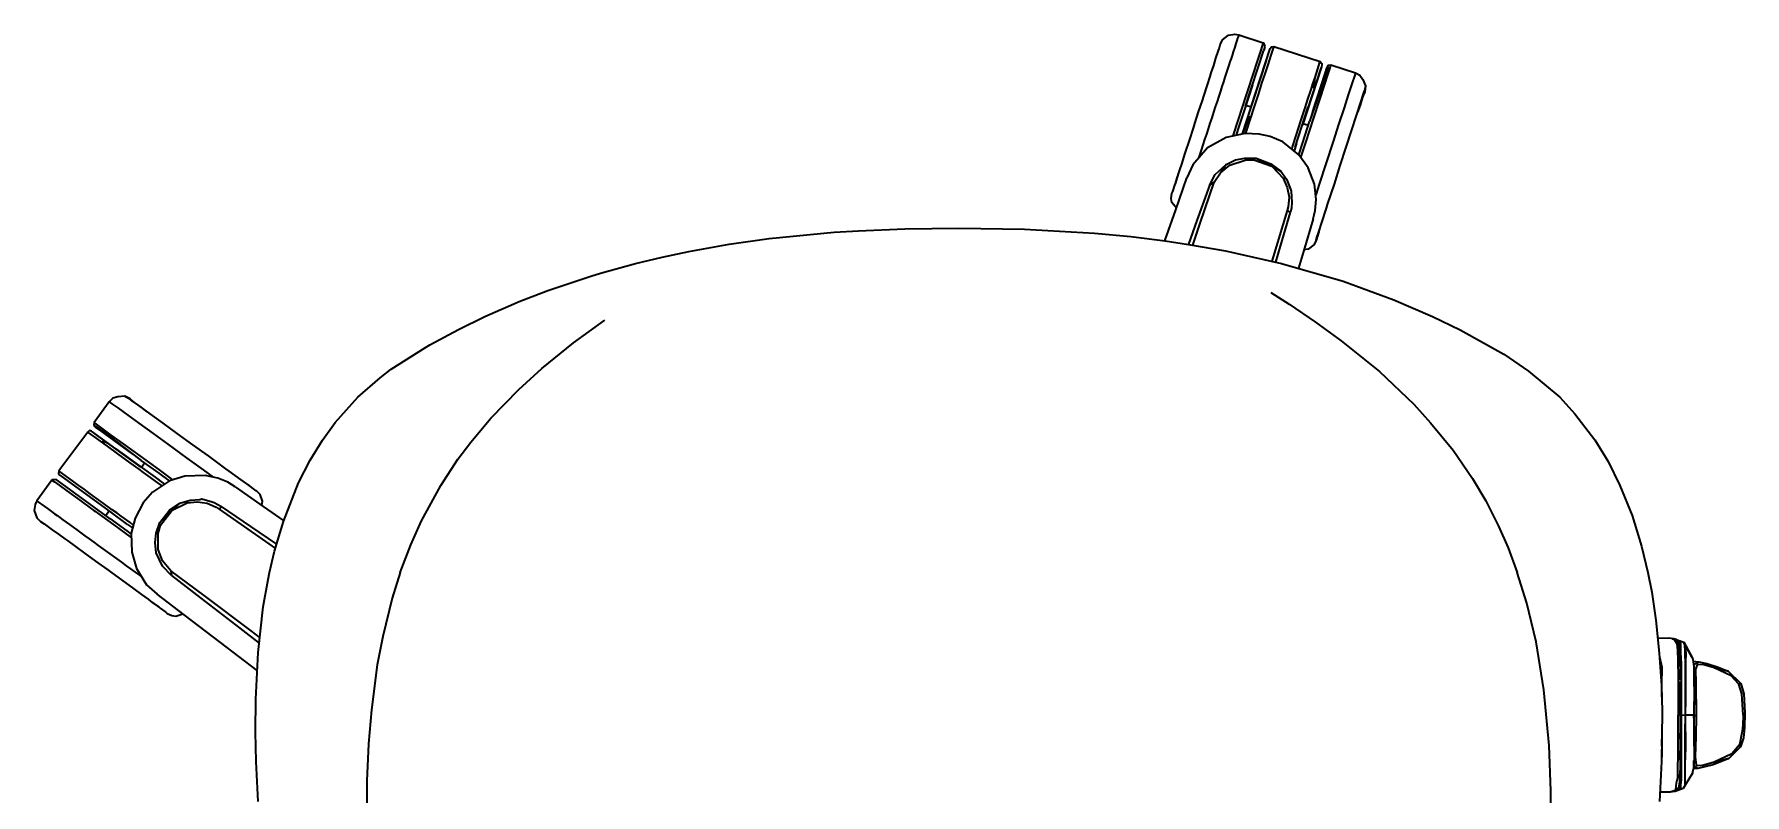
# Model space of a CAD drawing. Header units: inches. Extents: x -346 to 355, y -365 to 370.
# Drawn here: x -346 to 247, y 107 to 370 of the extents above; entities that cross this region are included whole.
import ezdxf

# ---------------------------------------------------------------- set-up
doc = ezdxf.new("R2010")
doc.units = ezdxf.units.IN
doc.header["$MEASUREMENT"] = 0
doc.layers.add('Lager 1', color=7, linetype='Continuous')

msp = doc.modelspace()

# ---------------------------------------------------------------- linework, layer by layer
at = {"layer": 'Lager 1', "color": 7, "lineweight": 35}
for points in [[(50.31, 310.05), (48.73, 312.06), (48.55, 313.4), (48.7, 315.18), (49.03, 315.82), (49.18, 316.2), (49.73, 318.08), (49.98, 318.68), (50.1, 319.04), (49.99, 318.68), (50.07, 318.89), (51.06, 322), (51.39, 323), (52.28, 325.73), (53.3, 328.86), (54.94, 333.92), (56.21, 337.83), (56.73, 339.44), (58.04, 343.48), (59.33, 347.43), (59.82, 348.95), (60.99, 352.55), (62.04, 355.79), (62.43, 356.97), (63.27, 359.58), (64.03, 362.08), (64.97, 364.8), (65.12, 365.38), (65.53, 366.78), (66.36, 368.48), (68.42, 370.07), (70.57, 370.43), (71.93, 370.21)], [(71.93, 370.21), (71.69, 369.55), (71.54, 369.01), (71.29, 368.25), (70.96, 367.23), (70.54, 365.93), (70.01, 364.32), (69.6, 363.04), (69.26, 362.01), (68.89, 360.86), (68.5, 359.66), (68.07, 358.33), (67.62, 356.96), (67.14, 355.47), (66.64, 353.94), (66.11, 352.3), (65.57, 350.63), (65, 348.88), (64.41, 347.08), (63.81, 345.23), (63.2, 343.36), (62.58, 341.46), (61.96, 339.55), (61.34, 337.64), (60.73, 335.74), (60.11, 333.84), (59.52, 332.02), (58.93, 330.21), (58.36, 328.46), (58.02, 327.39)], [(71.93, 370.21), (80.41, 367.49)], [(80.41, 367.49), (80.08, 366.45), (79.48, 364.6), (78.44, 361.41), (76.72, 356.13), (75.11, 351.16), (74.87, 350.44), (74.77, 350.11), (74.31, 348.7), (71.75, 340.82), (69.9, 335.12)], [(74.28, 345.41), (80.61, 364.9)], [(76.29, 345.18), (82.88, 365.46)], [(80.41, 367.49), (80.48, 367.45), (81.02, 366.16)], [(81.02, 366.16), (80.61, 364.9)], [(81.98, 359.5), (83.28, 363.51), (83.95, 365.58), (84.15, 366.17)], [(82.88, 365.46), (83.3, 366.03), (84.15, 366.17)], [(84.15, 366.17), (100.15, 360.98)], [(74.35, 335.99), (74.13, 336), (74.36, 336.05), (74.73, 337.19), (75.89, 340.77), (77.5, 345.71), (78.86, 349.9), (79.99, 353.39), (81.06, 356.68), (81.98, 359.5)], [(74.54, 339.79), (81.52, 361.28)], [(93.48, 327.62), (95.28, 333.16), (97.84, 341.04), (100.02, 347.75), (101.64, 352.76), (102.9, 356.63), (103.61, 358.8), (103.92, 359.78)], [(100.59, 359.13), (94, 338.84)], [(100.42, 358.59), (94.2, 339.41)], [(97.62, 343.58), (101.92, 356.82)], [(98.43, 355.44), (99.31, 358.39), (99.97, 360.41), (100.15, 360.98)], [(112.39, 357.01), (112.03, 355.91), (111.27, 353.56), (109.92, 349.42), (108.48, 344.9), (106.59, 339.15), (104.64, 333.16), (102.12, 325.41), (99.94, 318.7), (98.63, 314.65)], [(100.15, 360.98), (100.71, 360.28), (100.73, 360.25), (100.8, 359.77)], [(100.8, 359.77), (100.59, 359.13)], [(102.83, 358.95), (100.74, 352.44)], [(102.83, 358.95), (101.6, 355.68)], [(101.92, 356.82), (102.51, 358.62), (102.67, 359.11)], [(101.92, 356.82), (102.83, 358.95)], [(102.67, 359.11), (103.08, 359.63), (103.92, 359.78)], [(103.92, 359.78), (112.39, 357.01)], [(112.39, 357.01), (113.96, 356.23), (114.95, 354.66), (115.88, 352.48)], [(76.72, 352.91), (73.92, 344.3), (71.67, 337.33), (71.02, 335.36)], [(90.43, 330.47), (90.54, 331.38), (91.92, 335.58), (93.46, 340.39), (94.93, 344.89), (95.9, 347.88), (96.89, 350.94), (97.76, 353.6), (98.43, 355.44)], [(100.74, 352.44), (96.5, 340.15)], [(98.61, 353.02), (97.94, 351.75), (98.43, 355.44)], [(98, 344.74), (100.74, 352.44)], [(100.05, 350.92), (98, 344.74)], [(98.83, 298.89), (98.73, 298.94), (98.93, 299.57), (99.7, 301.91), (100.73, 305.11), (102.34, 310.03), (102.76, 311.37), (105.14, 318.45), (107.15, 324.85), (109.21, 331.19), (111.07, 336.93), (112.79, 342.23), (114.29, 346.85), (115.23, 349.75), (115.57, 350.77)], [(100.42, 352.07), (98.97, 347.72)], [(101.07, 354.06), (99.74, 350.11)], [(101.6, 355.68), (100.45, 352.27)], [(115.61, 350.45), (115.07, 349.15), (114.86, 348.59), (114.02, 345.83), (113.17, 343.37)], [(115.88, 352.48), (115.57, 350.77)], [(115.57, 350.77), (115.61, 350.45)], [(115.88, 352.48), (115.61, 350.45)], [(73.26, 335.85), (76.15, 344.76)], [(74.39, 345.76), (76.3, 345.21)], [(91.51, 331.18), (96.06, 345.19)], [(98, 344.74), (96.5, 340.15)], [(75.5, 342.14), (73.37, 335.85)], [(92.75, 328.63), (94.15, 332.89), (96.5, 340.15)], [(94.19, 339.42), (96.1, 338.9)], [(97.75, 306.37), (98.13, 307.81), (98.4, 309.28), (98.81, 313.03), (98.19, 318.4), (95.98, 324.08), (92.78, 328.6), (87.2, 333.05), (82.78, 334.88), (79.04, 335.77), (74.13, 336), (67.59, 334.64), (61.15, 331), (56.01, 325.08), (53.99, 320.6)], [(73.9, 337.82), (73.25, 335.82)], [(91.94, 332.51), (91.11, 329.94)], [(65.63, 322.38), (68.89, 325.04), (74.21, 326.75), (77.22, 326.87), (83.36, 324.6)], [(67.58, 325.27), (70.87, 326.8), (74.05, 327.47), (77.98, 327.39)], [(77.98, 327.39), (83.1, 325.48), (86.49, 322.87)], [(77.98, 327.39), (83.36, 324.6)], [(46.34, 298.76), (46.43, 298.74), (46.34, 298.76), (50.09, 309.44), (53.99, 320.6)], [(50.1, 319.04), (50.82, 321.26)], [(61.74, 317.9), (63.82, 321.78), (67.58, 325.27)], [(63.47, 319.14), (65.63, 322.38)], [(67.58, 325.27), (65.63, 322.38)], [(83.36, 324.6), (87.36, 320.47), (88.75, 317.2), (89.42, 313.88), (89.08, 310.5), (88.76, 309.21)], [(83.36, 324.6), (86.49, 322.87)], [(86.49, 322.87), (88.5, 320.1), (88.8, 319.38), (89.91, 316.65), (90.14, 315.95), (90.37, 312.06), (90.21, 310.14), (89.89, 308.73)], [(61.74, 317.9), (57.42, 305.76), (54.46, 297.54)], [(55.97, 297.27), (58.59, 304.92), (63.47, 319.14)], [(61.74, 317.9), (63.47, 319.14)], [(88.76, 309.21), (83.85, 293.21)], [(84.79, 291.36), (86.41, 296.9), (89.89, 308.73)], [(88.76, 309.21), (89.89, 308.73)], [(-104.8, 297.58), (-90.96, 299.51), (-68.37, 301.7), (-59.94, 302.25), (-43.88, 302.85), (-25.15, 303.1)], [(-25.15, 303.1), (-2.4, 302.78), (21.91, 301.37), (34.46, 300.19), (46.43, 298.74), (54.57, 297.52)], [(97.75, 306.37), (94.34, 295.03), (92.61, 289.22)], [(-233.57, 244.53), (-225.81, 251.24), (-222, 254.19), (-210.05, 261.78), (-208.55, 262.63), (-198.69, 267.96), (-189.56, 272.43), (-177.57, 277.65), (-167.7, 281.47), (-152.71, 286.48), (-149.34, 287.52), (-137.26, 290.86), (-128.04, 293.04), (-118.73, 295.04), (-104.8, 297.58)], [(54.57, 297.52), (67.38, 295.25), (86.8, 290.91), (108.19, 284.69), (125.74, 278.27), (139.12, 272.52), (148.67, 267.82), (163.82, 259.39), (172.41, 253.57), (183.27, 244.5)], [(98.83, 298.89), (97.97, 297.34), (95.98, 295.82), (94.52, 295.58)], [(98.83, 298.89), (98.74, 298.98)], [(99.06, 299.97), (98.97, 299.6), (98.75, 299.01)], [(99.86, 302.39), (99.73, 301.83), (99.09, 300.05)], [(83.85, 293.21), (83.38, 291.68)], [(83.03, 280.86), (89.48, 276.73), (98.57, 270.55), (107.5, 264.08), (120.76, 253.34), (132.63, 242.03), (138.49, 235.62), (146.28, 226.05), (153.03, 216.23), (157.57, 208.52), (162.02, 199.73), (165.32, 192.17), (168.52, 183.68)], [(-218.82, 183.68), (-215.18, 193.31), (-211.46, 201.61), (-204.78, 213.88), (-198.87, 222.93), (-194.41, 228.85), (-187.42, 237.2), (-177.74, 247.2), (-169.69, 254.47), (-158.76, 263.37), (-147.92, 271.23)], [(-314.37, 244.81), (-316.74, 244.61), (-318.53, 244.14), (-319.76, 242.9)], [(-312.53, 243.93), (-314.37, 244.81)], [(-314.37, 244.81), (-312.85, 243.99)], [(-268.68, 212.04), (-268.82, 212), (-268.76, 211.96), (-269.29, 212.35), (-271.28, 213.8), (-274, 215.76), (-278.18, 218.82), (-279.34, 219.64), (-285.33, 224.08), (-290.79, 227.97), (-296.19, 231.89), (-301.07, 235.43), (-305.58, 238.71), (-309.51, 241.57), (-311.98, 243.36), (-312.85, 243.99)], [(-312.85, 243.99), (-312.53, 243.93)], [(-306.55, 239.42), (-308.63, 241), (-310.99, 242.64), (-311.46, 243.02), (-312.53, 243.93)], [(-264.13, 183.68), (-262.39, 191.05), (-259.34, 201.35), (-254.09, 214.75), (-250.04, 222.64), (-245.76, 229.61), (-241.39, 235.65), (-233.57, 244.53)], [(183.27, 244.5), (188.54, 238.75), (195.39, 229.69), (200, 222.2), (204.15, 213.87), (208.33, 203.42), (211.64, 192.82), (213.82, 183.67)], [(-319.76, 242.9), (-325.01, 235.7)], [(-319.76, 242.9), (-318.82, 242.21), (-316.82, 240.77), (-313.3, 238.21), (-309.46, 235.43), (-304.57, 231.86), (-299.47, 228.16), (-292.88, 223.37), (-287.17, 219.22), (-283.74, 216.73)], [(-327.16, 232.37), (-337.23, 218.89)], [(-308.62, 220.12), (-325.86, 232.65), (-326.56, 232.9), (-327.16, 232.37)], [(-321.5, 228.26), (-324.08, 230.13), (-325.99, 231.52), (-327.16, 232.37)], [(-325.01, 235.7), (-325.13, 234.85), (-324.77, 234.3)], [(-297.65, 215.83), (-302.37, 219.25), (-309.07, 224.12), (-314.78, 228.27), (-319.04, 231.36), (-322.34, 233.76), (-324.18, 235.1), (-325.01, 235.7)], [(-308.61, 220.14), (-324.85, 231.92)], [(-322.82, 232.88), (-324.35, 234), (-324.77, 234.3)], [(-324.56, 234.4), (-319.02, 230.4)], [(-322.82, 232.88), (-324.56, 234.4)], [(-324.56, 234.4), (-321.83, 232.22)], [(-311.53, 224.68), (-322.82, 232.88)], [(-321.83, 232.22), (-318.95, 230.07)], [(-321.5, 228.26), (-321.82, 229.45), (-320.22, 228.55)], [(-301.44, 213.73), (-302.96, 214.78), (-306.2, 217.14), (-307.82, 218.32), (-309.41, 219.47), (-312.53, 221.75), (-316.81, 224.84), (-320.39, 227.45), (-321.5, 228.26)], [(-320.46, 231.22), (-317.11, 228.74)], [(-319.02, 230.4), (-308.63, 222.57)], [(-312.54, 225.42), (-319.02, 230.4)], [(-318.76, 229.99), (-315.07, 227.26)], [(-317.78, 229.28), (-312.54, 225.42)], [(-317.5, 226.57), (-302.6, 215.75)], [(-312.54, 225.42), (-308.63, 222.57)], [(-298.84, 215.44), (-302.46, 218.1), (-308.63, 222.57)], [(-307.41, 221.69), (-308.62, 220.12)], [(-339.61, 215.72), (-344.82, 208.5)], [(-338.15, 215.89), (-339.55, 215.77), (-339.61, 215.72)], [(-339.61, 215.72), (-338.73, 215.08), (-337.15, 213.94), (-334.44, 211.97), (-329.94, 208.7), (-325.94, 205.79), (-325.1, 205.18), (-324.56, 204.79), (-323.63, 204.11), (-316.93, 199.24), (-312.09, 195.73)], [(-319.49, 202.33), (-337.38, 215.32), (-338.15, 215.89)], [(-337.23, 218.89), (-337.33, 218.02), (-336.92, 217.44)], [(-332.48, 215.44), (-334.55, 216.94), (-336.31, 218.22), (-337.23, 218.89)], [(-336.92, 217.44), (-318.67, 204.18)], [(-311.42, 200.11), (-312.55, 200.95), (-315.6, 203.17), (-317.15, 204.3), (-318.71, 205.43), (-321.83, 207.7), (-326.35, 210.99), (-328.5, 212.55), (-330.3, 213.85), (-332.48, 215.44)], [(-276.12, 213.33), (-277.38, 214.14), (-278.64, 215.02), (-282.13, 216.4), (-286.52, 217.3), (-293.52, 217.12), (-298.81, 215.46), (-304.76, 211.54), (-307.96, 207.82), (-310.81, 202.5), (-312.13, 197.34), (-311.97, 190.71), (-310.33, 185.06), (-306.82, 179.4), (-303.18, 176.11)], [(-302.78, 215.88), (-300.59, 214.29)], [(-269.7, 212.65), (-271.2, 213.8), (-271.69, 214.1)], [(-344.82, 208.5), (-345.46, 207.27), (-345.77, 205.11), (-344.9, 202.66), (-343.54, 201.35), (-342.33, 200.53), (-341.82, 200.21), (-339.53, 198.46), (-337.39, 196.98), (-335.16, 195.36), (-334.16, 194.64), (-331.4, 192.63), (-328.34, 190.41), (-327.05, 189.47), (-323.69, 187.02), (-320.25, 184.53), (-318.88, 183.54), (-315.56, 181.12), (-311.25, 178), (-308.59, 176.06), (-306.27, 174.37), (-305.42, 173.75), (-302.76, 171.85), (-302.59, 171.7), (-302.9, 171.93), (-302.59, 171.7), (-302.1, 171.27), (-300.49, 170.17), (-300.17, 169.91), (-299.66, 169.4), (-298.01, 168.7), (-296.68, 168.46), (-294.28, 169.34)], [(-344.82, 208.5), (-344.26, 208.07), (-343.8, 207.75), (-343.15, 207.28), (-342.29, 206.65), (-341.18, 205.85), (-339.81, 204.85), (-338.72, 204.06), (-337.84, 203.42), (-336.86, 202.72), (-335.85, 201.97), (-334.72, 201.16), (-333.55, 200.31), (-332.28, 199.39), (-330.98, 198.44), (-329.58, 197.42), (-328.17, 196.39), (-326.67, 195.31), (-325.14, 194.2), (-323.58, 193.06), (-321.98, 191.9), (-320.36, 190.72), (-318.74, 189.54), (-317.11, 188.36), (-315.5, 187.19), (-313.88, 186.02), (-312.33, 184.89), (-310.8, 183.77), (-309.3, 182.69), (-308.49, 182.1)], [(-302.22, 201.02), (-298.82, 205.3), (-295.3, 207.71)], [(-297.91, 205.28), (-292.74, 207.8), (-289.22, 208.13), (-285.84, 207.72), (-282.73, 206.36), (-281.61, 205.66)], [(-297.91, 205.28), (-295.3, 207.71)], [(-295.3, 207.71), (-291.65, 208.75), (-288.32, 209.04), (-287.64, 209.18), (-284.04, 208.23), (-283.35, 207.92), (-282.04, 207.3), (-280.8, 206.58)], [(-276.12, 213.33), (-266.39, 206.58), (-259.23, 201.63)], [(-268.82, 212), (-269.31, 212.39), (-269.63, 212.59)], [(-268.68, 212.04), (-268.76, 211.96)], [(-266.86, 206.92), (-266.64, 208.38), (-267.47, 210.74), (-268.68, 212.04)], [(-319.8, 205), (-320.9, 203.35)], [(-319.56, 202.38), (-313.63, 198.09), (-312.12, 196.98)], [(-313.41, 200.36), (-319.31, 204.65)], [(-298.35, 184.28), (-301.26, 187.72), (-302.8, 191.64), (-302.78, 197.23), (-301.96, 200.13), (-297.91, 205.28)], [(-302.22, 201.02), (-297.91, 205.28)], [(-281.61, 205.66), (-280.8, 206.58)], [(-281.61, 205.66), (-267.91, 196.04)], [(-261.67, 193.5), (-270.62, 199.61), (-280.8, 206.58)], [(-313.41, 200.36), (-311.68, 199.1)], [(-298.22, 182.64), (-301.27, 185.82), (-303.43, 190.47), (-303.86, 194.08), (-303.51, 197.3), (-302.22, 201.02)], [(-267.91, 196.04), (-263.29, 192.79), (-262.12, 191.97)], [(-267.53, 161.14), (-270.56, 163.4), (-286.84, 175.63), (-298.35, 184.28)], [(-298.35, 184.28), (-298.22, 182.64)], [(-298.22, 182.64), (-288.01, 174.78), (-274.46, 164.33), (-267.76, 159.14)], [(-268.16, 104.19), (-268.86, 118.03), (-269.09, 128.22), (-268.96, 139.69), (-268.12, 155.91), (-266.32, 171.71), (-264.6, 181.19), (-264.13, 183.68)], [(-218.82, 183.68), (-221.66, 174.8), (-224.93, 161.46), (-226.81, 151.62), (-228.86, 136.01), (-229.82, 124.24), (-230.38, 111.34), (-230.43, 91.6), (-229.45, 69.83), (-228.26, 54.4), (-226.95, 40.89), (-225.15, 25.32), (-223.11, 10.06)], [(172.8, 10.06), (174.44, 22.2), (176.09, 35.82), (177.69, 51.51), (179.16, 69.61), (180.09, 91.26), (180.15, 107.86), (179.57, 123.67), (177.79, 142.89), (175.04, 159.55), (171.84, 172.98), (168.52, 183.68)], [(213.82, 183.67), (215.17, 176.78), (216.61, 167.06), (217.79, 155.66), (218.49, 144.3), (218.77, 135.37), (218.56, 118.02), (217.85, 104.14)], [(-302.9, 171.93), (-304.79, 173.3)], [(-268.45, 149.62), (-281.17, 159.33), (-293.77, 168.95), (-303.18, 176.11)], [(222.85, 160.61), (220.96, 160.86), (217.27, 160.71)], [(222.28, 160.68), (223.18, 160.67), (224.91, 159.95)], [(224.93, 155.09), (224.84, 158.52), (223.62, 160.35), (222.85, 160.61)], [(222.85, 160.61), (223.8, 159.18), (223.97, 158.37), (224.22, 153.85), (224.28, 146.48), (224.37, 135.11), (224.29, 134.19)], [(223.66, 160.29), (224.91, 159.95)], [(218.61, 140.52), (218.71, 144.71), (218.77, 150.7), (217.99, 154.25), (217.88, 154.28)], [(224.61, 159.55), (224.57, 158.92)], [(224.91, 159.95), (224.61, 159.55)], [(224.61, 159.55), (225.19, 158.44)], [(224.89, 156.52), (224.98, 156.05), (224.99, 149.52)], [(224.91, 159.95), (225.01, 159.83), (225.19, 158.44)], [(224.93, 155.26), (224.98, 155.26)], [(224.93, 155.14), (224.98, 155.14)], [(224.99, 151.06), (224.93, 155.09)], [(225.18, 155.9), (224.99, 149.33)], [(225.01, 159.83), (225, 159.92), (226.21, 159.48)], [(225.19, 158.44), (225.18, 155.9)], [(225.18, 155.9), (225.36, 152.02), (225.36, 135.86), (225.34, 133.99)], [(226.19, 159.49), (226.28, 159.47)], [(226.89, 158.27), (226.21, 159.48)], [(226.21, 159.48), (226.55, 158.55), (226.67, 156.22)], [(226.28, 159.47), (229.19, 154.12)], [(226.67, 156.22), (226.7, 151.23), (226.72, 135), (226.92, 134.18)], [(226.67, 156.22), (227.02, 154.18)], [(229.19, 154.12), (226.89, 158.27)], [(226.89, 158.27), (227.02, 154.18)], [(224.95, 153.65), (224.98, 153.65)], [(224.95, 153.64), (224.98, 153.63)], [(224.99, 149.33), (224.99, 149.27), (224.98, 146.3)], [(226.92, 134.18), (226.96, 139.69), (226.95, 145.6), (227.02, 154.18)], [(229.19, 154.12), (229.37, 153.43), (229.8, 151.03), (229.79, 146.74), (229.91, 141.23), (229.77, 134.19)], [(229.46, 152.91), (231.49, 152.65)], [(229.68, 151.69), (231.49, 152.65)], [(232.71, 151.72), (230.88, 151.63), (230.34, 150.15), (230.4, 145.13), (230.56, 134.19)], [(231.49, 152.65), (234.29, 152.1)], [(236.75, 150.58), (232.71, 151.72)], [(241.71, 149.39), (232.71, 151.72)], [(234.29, 152.1), (237.88, 150.87), (241.71, 149.39)], [(245.36, 144.86), (242.76, 147.77), (236.75, 150.58)], [(236.75, 150.58), (241.71, 149.39)], [(241.71, 149.39), (246.01, 145.18)], [(224.98, 145.84), (224.98, 142.51), (224.97, 139.59), (224.97, 137.93), (224.98, 134.19)], [(246.01, 145.18), (245.36, 144.86)], [(246.88, 134.19), (246.36, 141.51), (245.36, 144.86)], [(246.01, 145.18), (247.1, 141.5), (247.43, 135.01)], [(229.9, 133.97), (229.87, 138.86)], [(221.5, 107.56), (223.24, 108.11), (223.55, 108.41), (223.73, 110.7), (224.18, 112.56), (224.24, 114.38), (224.27, 121.56), (224.29, 123.4), (224.28, 127.73), (224.28, 130.64), (224.29, 134.19)], [(224.96, 134.19), (224.38, 134.19), (224.29, 134.19)], [(224.98, 134.19), (224.97, 130.02), (224.97, 127.94)], [(225.34, 133.99), (224.98, 134.19)], [(224.98, 134.19), (224.98, 134.19)], [(226.92, 134.18), (226.72, 134.16), (225.34, 133.99)], [(225.34, 133.99), (225.36, 117.4)], [(226.7, 128.21), (226.92, 134.18)], [(226.75, 117.18), (227.02, 122.75), (226.92, 134.18)], [(229.77, 134.19), (228.47, 134.19), (226.92, 134.18)], [(229.82, 125.16), (229.82, 131.85), (229.77, 134.19)], [(229.82, 131.85), (229.82, 133.98), (229.9, 133.97)], [(229.9, 133.97), (229.82, 133.95)], [(229.83, 123.39), (229.9, 133.97)], [(229.9, 133.97), (230.56, 134.19)], [(230.56, 134.19), (230.45, 126.67), (230.26, 119.72), (230.6, 116.85), (232.71, 116.66)], [(246.88, 134.19), (246.7, 130.69), (246.49, 128.55), (245.6, 123.83)], [(247.43, 135.01), (247.28, 129.76), (247.02, 126.31), (245.95, 123.22)], [(247.43, 135.01), (246.88, 134.19)], [(218.42, 115.43), (218.57, 115.64), (218.77, 120.77), (218.65, 125.88)], [(224.98, 125.86), (224.97, 127.94)], [(224.97, 127.86), (224.98, 126.7)], [(224.98, 125.86), (224.98, 123.75)], [(226.75, 117.18), (226.7, 123.21), (226.7, 128.21)], [(229.82, 125.16), (229.82, 118.81), (229.59, 115.5), (229.59, 115.5), (229.58, 115.41), (229.26, 114.38), (229.24, 114.06), (226.74, 109.83)], [(224.98, 123.75), (225.01, 113.98)], [(224.99, 118.67), (224.98, 121.74)], [(241.88, 119.13), (236.41, 116.87), (231.19, 115.7)], [(241.88, 119.13), (232.71, 116.66)], [(245.6, 123.83), (242.93, 120.68), (236.75, 117.8)], [(236.75, 117.8), (241.88, 119.13)], [(245.95, 123.22), (241.88, 119.13)], [(245.95, 123.22), (245.6, 123.83)], [(221.5, 107.56), (223.33, 107.81), (224.67, 109.27), (224.77, 110.52), (224.85, 110.69), (224.93, 112.38), (224.93, 112.44), (224.99, 114.91)], [(225, 113.8), (224.93, 112.51)], [(224.98, 114.72), (224.98, 114.72)], [(224.99, 117.11), (225, 113.48)], [(225, 113.48), (225.34, 111.58)], [(225.36, 117.4), (225.01, 113.98)], [(225.34, 111.58), (225.01, 113.98)], [(225.36, 117.4), (225.34, 111.58)], [(226.74, 109.83), (226.77, 111.64), (226.75, 117.18)], [(231.19, 115.7), (229.59, 115.5)], [(231.19, 115.7), (229.79, 116.5), (229.79, 118.41)], [(236.75, 117.8), (232.71, 116.66)], [(218.02, 107.56), (218.11, 107.55), (218.58, 107.51), (220.11, 107.5), (221.01, 107.55), (221.5, 107.56)], [(223.25, 107.66), (223.2, 107.66), (223.33, 107.81)], [(223.25, 107.66), (225.26, 109.04), (225.34, 111.58)], [(226.07, 108.74), (223.25, 107.66)], [(225.34, 111.58), (224.95, 110.5), (224.81, 109.33), (224.43, 108.62), (224.13, 108.37), (223.83, 108.23), (223.68, 108.18)], [(226.74, 109.83), (226.07, 108.74)]]:
    msp.add_lwpolyline(points, dxfattribs=at)

doc.saveas('drawing.dxf')
